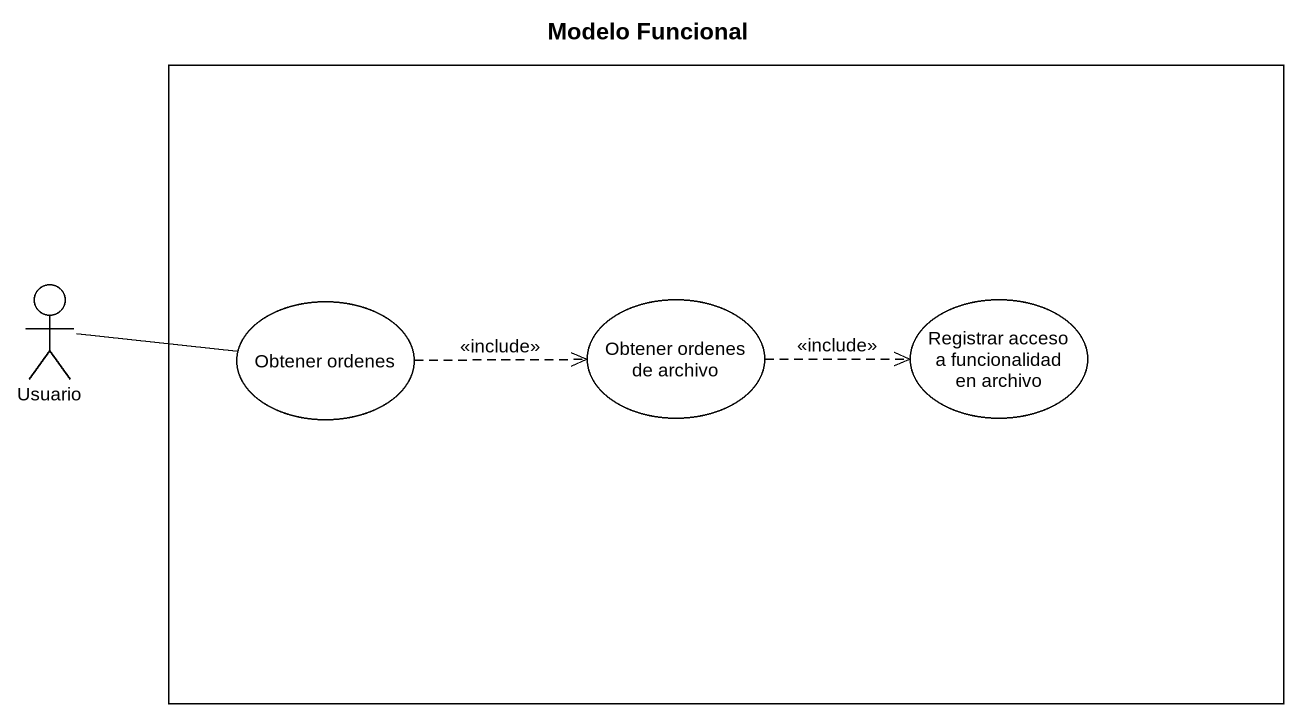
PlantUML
@startuml
title Modelo Funcional
rectangle " " as rectangle1 {
  usecase "Obtener ordenes" as Obtener_ordenes
  usecase "Obtener ordenes de archivo" as Obtener_ordenes_de_archivo
  usecase "Registrar acceso a funcionalidad en archivo" as Registrar_acceso_a
}
actor Usuario
Usuario -right- Obtener_ordenes
Obtener_ordenes .right.> Obtener_ordenes_de_archivo : <<include>>
Obtener_ordenes_de_archivo .right.> Registrar_acceso_a : <<include>>
@enduml
